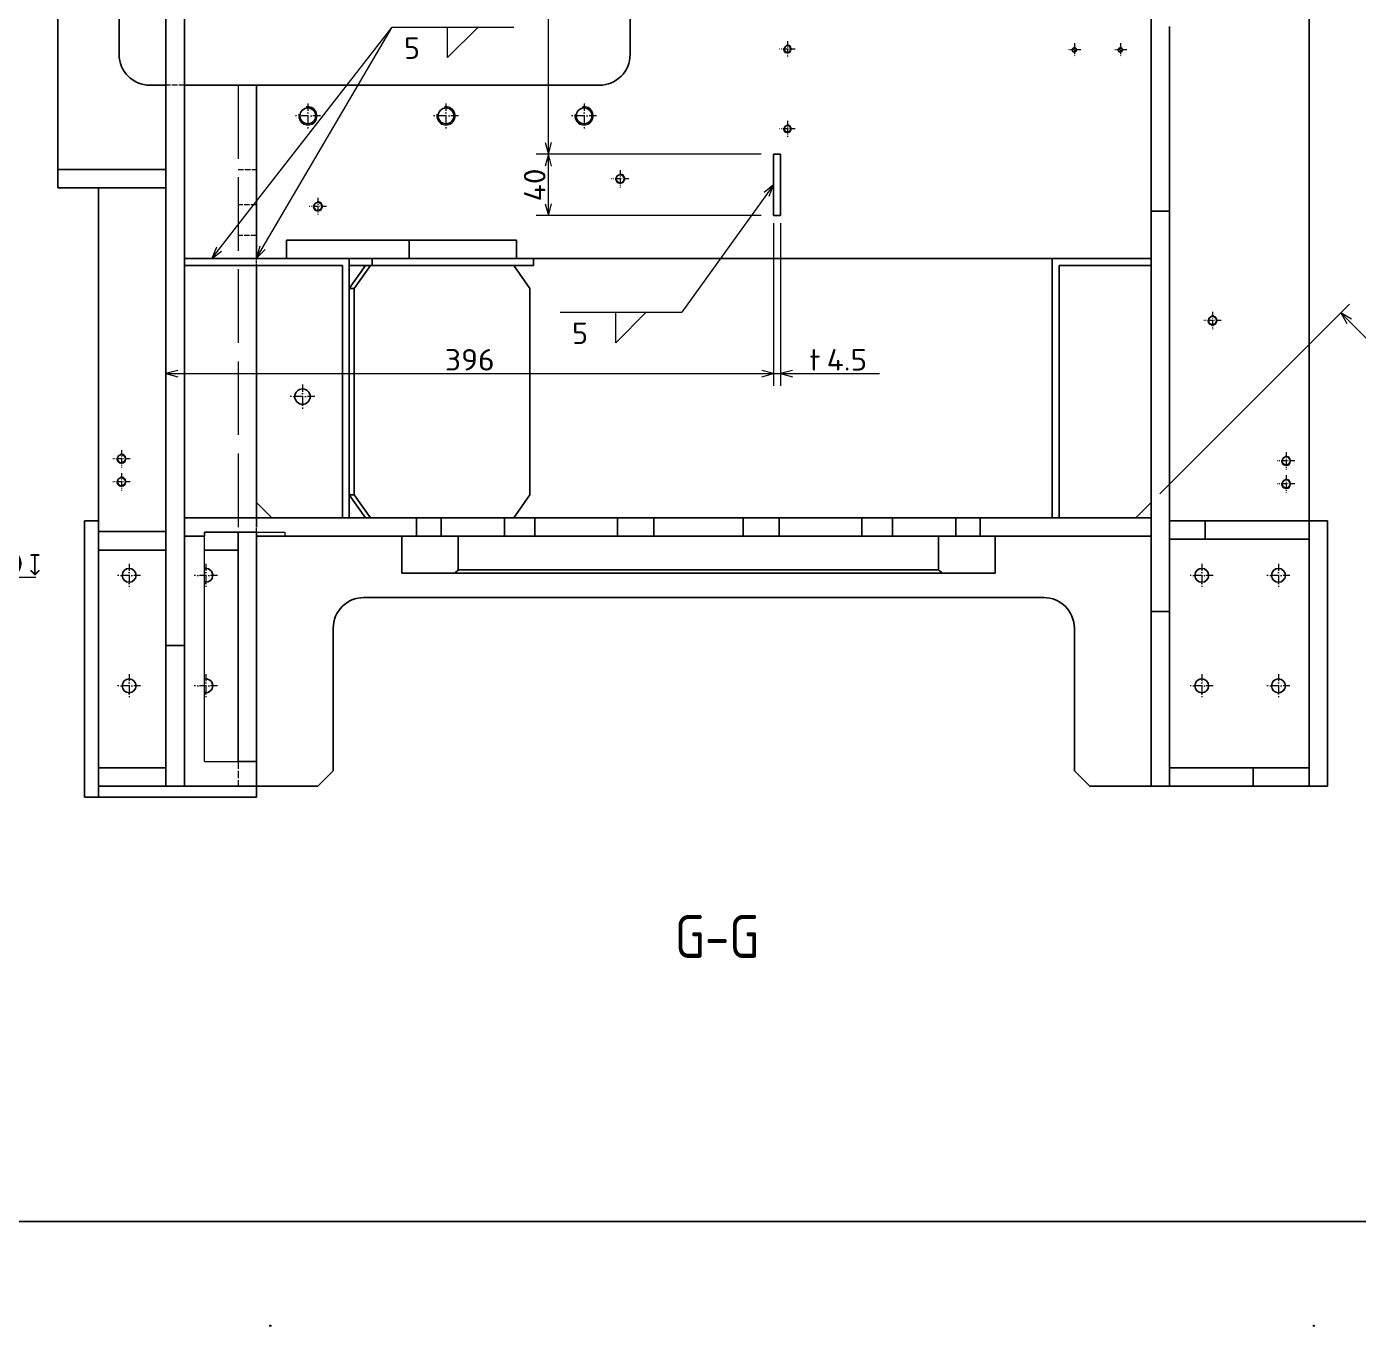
# Model space of a CAD drawing. Extents: x 0 to 1248, y -10 to 833.
# Drawn here: x 510.3 to 727.3, y 7.9 to 219.7 of the extents above; entities that cross this region are included whole.
import ezdxf
from ezdxf.enums import TextEntityAlignment as Align

# ---------------------------------------------------------------- set-up
doc = ezdxf.new("R2010")
doc.units = 0
doc.linetypes.add('DASHDOT', pattern=[18.5, 12, -3, 0.5, -3])
doc.linetypes.add('DASHED', pattern=[15, 12, -3])
doc.layers.get('0').update_dxf_attribs({"lineweight": 13})
doc.styles.add('GDT', font='gdt.shx')
doc.styles.get("Standard").update_dxf_attribs({"font": 'isocp.shx'})
doc.dimstyles.get("Standard").update_dxf_attribs({"dimtxt": 2.5, "dimasz": 2.5, "dimexe": 1.25, "dimexo": 0.625, "dimtad": 1, "dimcen": 2.5, "dimadec": 0, "dimazin": 0, "dimtfac": 1, "dimtmove": 0, "dimatfit": 0, "dimfxl": 1, "dimarcsym": 0})

# ---------------------------------------------------------------- blocks, each defined once
blk = doc.blocks.new('*D287')
at = {"color": 7, "lineweight": 13}
for p, q in [((631.99448, 186.918986), (631.99448, 161.168986)), ((633.11948, 187.668986), (633.11948, 161.168986)), ((626.99448, 163.168986), (649.23007, 163.168986))]:
    blk.add_line(p, q, dxfattribs=at)
for points in [[(630.062629, 162.651349), (631.99448, 163.168986), (630.062629, 163.686623)], [(635.051332, 163.686623), (633.11948, 163.168986), (635.051332, 162.651349)]]:
    blk.add_lwpolyline(points, dxfattribs=at)
for s, width, p, p2 in [('t', 1.092485, (637.828047, 163.668986), (639.648855, 163.668986)), ('4.5', 0.840155, (640.648855, 163.668986), (647.23007, 163.668986))]:
    blk.add_text(s, height=3.5, dxfattribs=dict(at, width=width)).set_placement(p, p2, align=Align.FIT)
blk = doc.blocks.new('*D294')
at = {"color": 7, "lineweight": 13}
for p, q in [((629.99448, 198.918986), (593.317881, 198.918986)), ((595.317881, 188.918986), (595.317881, 198.918986)), ((629.99448, 188.918986), (593.317881, 188.918986))]:
    blk.add_line(p, q, dxfattribs=at)
for points in [[(595.835518, 196.987136), (595.317881, 198.918986), (594.800244, 196.987136)], [(594.800244, 190.850836), (595.317881, 188.918986), (595.835518, 190.850836)]]:
    blk.add_lwpolyline(points, dxfattribs=at)
at = {"color": 7, "lineweight": 13, "width": 0.868247}
blk.add_text('40', height=3.5, rotation=90, dxfattribs=at).set_placement((594.817881, 191.241893), (594.817881, 196.59608), align=Align.FIT)
blk = doc.blocks.new('*D295')
at = {"color": 7, "lineweight": 13}
for p, q in [((631.99448, 187.668986), (631.99448, 161.168986)), ((532.99448, 163.168986), (631.99448, 163.168986))]:
    blk.add_line(p, q, dxfattribs=at)
for points in [[(534.926335, 163.686623), (532.99448, 163.168986), (534.926335, 162.651349)], [(630.062629, 162.651349), (631.99448, 163.168986), (630.062629, 163.686623)]]:
    blk.add_lwpolyline(points, dxfattribs=at)
at = {"color": 7, "lineweight": 13, "width": 0.854609}
blk.add_text('396', height=3.5, dxfattribs=at).set_placement((578.435085, 163.668986), (586.553875, 163.668986), align=Align.FIT)
blk = doc.blocks.new('*D306')
at = {"color": 7, "lineweight": 13}
for p, q in [((595.317881, 198.918986), (595.317881, 291.81898)), ((629.99448, 198.918986), (593.317881, 198.918986))]:
    blk.add_line(p, q, dxfattribs=at)
for points in [[(595.835518, 289.887141), (595.317881, 291.81898), (594.800244, 289.887141)], [(594.800244, 200.850836), (595.317881, 198.918986), (595.835518, 200.850836)]]:
    blk.add_lwpolyline(points, dxfattribs=at)
at = {"color": 7, "lineweight": 13, "width": 0.8352}
blk.add_text('371.6', height=3.5, rotation=90, dxfattribs=at).set_placement((594.817881, 246.740023), (594.817881, 258.850421), align=Align.FIT)
blk = doc.blocks.new('*D405')
at = {"color": 7, "lineweight": 13}
for p, q in [((452.42064, 171.790912), (488.52829, 129.96895)), ((488.52829, 129.96895), (511.795571, 129.96895))]:
    blk.add_line(p, q, dxfattribs=at)
blk.add_lwpolyline([(454.074921, 170.666925), (452.42064, 171.790912), (453.291299, 169.990369)], dxfattribs=at)
for s, width, p, p2 in [('* 2X', 0.843067, (488.895997, 130.46895), (499.293824, 130.46895)), ('10', 0.868247, (504.441376, 130.46895), (509.795563, 130.46895))]:
    blk.add_text(s, height=3.5, dxfattribs=dict(at, width=width)).set_placement(p, p2, align=Align.FIT)
blk.add_text('%%c', height=3.5, dxfattribs=at).set_placement((500.293824, 130.46895))

msp = doc.modelspace()

# ---------------------------------------------------------------- linework, layer by layer
at = {"color": 7, "lineweight": 25}
for p, q in [((532.9945, 118.8335), (532.9945, 314.319)), ((535.9945, 118.8335), (535.9945, 314.319)), ((719.2445, 139.169), (719.2445, 278.569)), ((515.3695, 275.169), (515.3695, 196.419)), ((693.4945, 181.919), (693.4945, 270.569)), ((525.3695, 215.169), (525.3695, 256.419)), ((608.6195, 256.419), (608.6195, 215.169)), ((693.4945, 219.7155), (693.4945, 194.419)), ((696.4945, 219.7155), (696.4945, 194.419)), ((532.9945, 210.169), (530.3695, 210.169)), ((532.9945, 210.169), (532.9945, 95.919)), ((547.7445, 210.169), (535.9945, 210.169)), ((544.7445, 210.169), (547.7445, 210.169)), ((547.7445, 181.919), (547.7445, 210.169)), ((603.6195, 210.169), (547.7445, 210.169)), ((631.9945, 198.919), (631.9945, 198.169)), ((633.1195, 198.919), (631.9945, 198.919)), ((631.9945, 198.169), (631.9945, 189.669)), ((633.1195, 198.919), (633.1195, 198.169)), ((633.1195, 198.169), (633.1195, 189.669)), ((532.9945, 196.419), (515.3695, 196.419)), ((515.3695, 196.419), (515.3695, 193.419)), ((515.3695, 196.419), (532.9945, 196.419)), ((532.9945, 196.419), (532.9945, 193.419)), ((532.9945, 193.419), (515.3695, 193.419)), ((521.9945, 193.419), (521.9945, 139.169)), ((693.4945, 189.6429), (693.4945, 194.419)), ((696.4945, 189.6429), (696.4945, 194.419)), ((631.9945, 189.669), (631.9945, 188.919)), ((633.1195, 188.919), (631.9945, 188.919)), ((633.1195, 189.669), (633.1195, 188.919)), ((696.4945, 189.6429), (693.4945, 189.6429)), ((693.4945, 124.419), (693.4945, 189.6429)), ((696.4945, 124.419), (696.4945, 189.6429)), ((572.6195, 184.919), (552.6195, 184.919)), ((552.6195, 184.919), (552.6195, 181.919)), ((590.1195, 184.919), (572.6195, 184.919)), ((572.6195, 184.919), (572.6195, 181.919)), ((590.1195, 184.919), (590.1195, 181.919)), ((535.9945, 181.919), (535.9945, 180.794)), ((535.9945, 181.919), (562.8695, 181.919)), ((535.9945, 180.794), (561.7445, 180.794)), ((547.7445, 181.919), (552.6195, 181.919)), ((547.7445, 139.669), (547.7445, 180.794)), ((547.7445, 142.169), (547.7445, 180.794)), ((572.6195, 181.919), (552.6195, 181.919)), ((561.7445, 180.794), (561.7445, 139.669)), ((562.8695, 181.919), (562.8695, 139.669)), ((566.6195, 181.919), (562.8695, 181.919)), ((562.8695, 177.044), (565.5211, 180.794)), ((562.8695, 180.794), (566.6195, 180.794)), ((563.665, 177.044), (566.3166, 180.794)), ((566.6195, 181.919), (592.8695, 181.919)), ((566.6195, 181.919), (566.6195, 180.794)), ((566.6195, 180.794), (592.8695, 180.794)), ((590.1195, 181.919), (572.6195, 181.919)), ((589.6512, 180.794), (592.3028, 177.044)), ((590.1195, 181.919), (693.4945, 181.919)), ((592.8695, 181.919), (592.8695, 180.794)), ((677.3695, 181.919), (677.3695, 139.669)), ((693.4945, 181.919), (677.3695, 181.919)), ((693.4945, 180.794), (678.4945, 180.794)), ((678.4945, 180.794), (678.4945, 139.669)), ((693.4945, 180.794), (693.4945, 181.919)), ((693.4945, 142.169), (693.4945, 180.794)), ((562.8695, 177.044), (563.665, 177.044)), ((563.665, 143.419), (563.665, 177.044)), ((592.3028, 177.044), (592.3028, 143.419)), ((556.4945, 159.4116), (556.4945, 159.4264)), ((562.8695, 143.419), (563.665, 143.419)), ((565.5211, 139.669), (562.8695, 143.419)), ((566.3166, 139.669), (563.665, 143.419)), ((589.6512, 139.669), (592.3028, 143.419)), ((550.2445, 139.669), (547.7445, 142.169)), ((690.9945, 139.669), (693.4945, 142.169)), ((693.4945, 139.669), (693.4945, 142.169)), ((521.9945, 139.169), (519.7445, 139.169)), ((519.7445, 139.169), (519.7445, 94.169)), ((521.9945, 139.169), (521.9945, 94.169)), ((535.9945, 139.669), (573.8367, 139.669)), ((535.9945, 136.669), (535.9945, 139.669)), ((550.2445, 139.669), (561.7445, 139.669)), ((561.7445, 139.669), (562.8695, 139.669)), ((562.8695, 139.669), (565.5211, 139.669)), ((565.5211, 139.669), (566.3166, 139.669)), ((566.3166, 139.669), (589.6512, 139.669)), ((573.8367, 139.669), (577.8296, 139.669)), ((573.8367, 139.669), (573.8367, 136.669)), ((577.8296, 139.669), (588.1313, 139.669)), ((577.8296, 139.669), (577.8296, 136.669)), ((588.1312, 139.669), (593.1181, 139.669)), ((588.1313, 139.669), (588.1313, 136.669)), ((589.6512, 139.669), (677.3695, 139.669)), ((593.1181, 139.669), (606.5778, 139.669)), ((593.1181, 139.669), (593.1181, 136.669)), ((606.5777, 139.669), (612.4601, 139.669)), ((606.5778, 139.669), (606.5778, 136.669)), ((612.4601, 139.669), (627.0288, 139.669)), ((612.4601, 139.669), (612.4601, 136.669)), ((627.0288, 139.669), (632.9409, 139.669)), ((627.0288, 139.669), (627.0288, 136.669)), ((632.9112, 139.669), (646.3709, 139.669)), ((632.9112, 139.669), (632.9112, 136.669)), ((646.3709, 139.669), (651.4182, 139.669)), ((646.3709, 139.669), (646.3709, 136.669)), ((651.3577, 139.669), (661.6593, 139.669)), ((651.3577, 139.669), (651.3577, 136.669)), ((661.6593, 139.669), (661.6593, 136.669)), ((661.6593, 139.669), (665.6523, 139.669)), ((665.6523, 139.669), (693.4945, 139.669)), ((665.6523, 139.669), (665.6523, 136.669)), ((677.3695, 139.669), (678.4945, 139.669)), ((678.4945, 139.669), (690.9945, 139.669)), ((693.4945, 136.669), (693.4945, 139.669)), ((696.4945, 139.169), (702.3261, 139.169)), ((702.3261, 139.169), (719.2445, 139.169)), ((702.3261, 139.169), (702.3261, 136.169)), ((722.2445, 139.169), (719.2445, 139.169)), ((719.2445, 139.169), (719.2445, 136.169)), ((722.2445, 139.169), (722.2445, 95.919)), ((532.9945, 137.419), (521.9945, 137.419)), ((521.9945, 137.419), (521.9945, 134.419)), ((532.9945, 137.419), (532.9945, 134.419)), ((539.2898, 136.669), (539.2898, 137.3494)), ((539.2898, 137.3494), (547.7445, 137.3494)), ((544.7445, 137.3494), (544.7445, 99.9775)), ((547.7445, 137.3494), (544.7445, 137.3494)), ((544.7445, 137.3494), (544.7445, 134.419)), ((547.7445, 137.3494), (547.7445, 99.9775)), ((547.7445, 137.3494), (547.7445, 136.669)), ((535.9945, 136.669), (539.2898, 136.669)), ((552.37, 136.669), (547.7445, 136.669)), ((552.37, 136.669), (573.8367, 136.669)), ((571.41, 136.669), (571.41, 130.669)), ((571.41, 136.669), (580.6297, 136.669)), ((573.8367, 136.669), (577.8296, 136.669)), ((577.8296, 136.669), (588.1313, 136.669)), ((580.6297, 136.669), (580.6297, 131.169)), ((580.6297, 136.669), (658.8593, 136.669)), ((588.1313, 136.669), (593.1181, 136.669)), ((593.1181, 136.669), (606.5778, 136.669)), ((606.5778, 136.669), (612.4601, 136.669)), ((612.4601, 136.669), (627.0288, 136.669)), ((627.0288, 136.669), (632.9111, 136.669)), ((632.9112, 136.669), (646.3709, 136.669)), ((646.3709, 136.669), (651.3577, 136.669)), ((651.3577, 136.669), (661.6593, 136.669)), ((658.8593, 136.669), (668.0789, 136.669)), ((658.8593, 136.669), (658.8593, 131.169)), ((661.6593, 136.669), (665.6523, 136.669)), ((665.6523, 136.669), (693.4945, 136.669)), ((668.0789, 136.669), (668.0789, 130.669)), ((693.4945, 95.919), (693.4945, 136.6689)), ((696.4945, 136.169), (702.3261, 136.169)), ((702.3261, 136.169), (719.2445, 136.169)), ((719.2445, 98.919), (719.2445, 136.169)), ((719.2445, 136.169), (719.2445, 98.919)), ((532.9945, 134.419), (521.9945, 134.419)), ((539.2898, 134.419), (544.7445, 134.419)), ((571.41, 130.669), (579.9925, 130.669)), ((579.9925, 130.669), (659.4964, 130.669)), ((580.6297, 131.169), (658.8593, 131.169)), ((659.4964, 130.669), (668.0789, 130.669)), ((565.2445, 126.669), (675.9945, 126.669)), ((696.4945, 124.419), (693.4945, 124.419)), ((693.4945, 121.4901), (693.4945, 124.419)), ((696.4945, 121.4901), (696.4945, 124.419)), ((560.2445, 98.419), (560.2445, 121.669)), ((680.9945, 121.669), (680.9945, 98.419)), ((693.4945, 95.919), (693.4945, 121.4901)), ((696.4945, 95.919), (696.4945, 121.4901)), ((535.9945, 118.8335), (532.9945, 118.8335)), ((532.9945, 118.8335), (532.9945, 95.919)), ((535.9945, 118.8335), (535.9945, 95.919)), ((547.7445, 95.919), (547.7445, 99.9775)), ((532.9945, 98.919), (521.9945, 98.919)), ((521.9945, 98.919), (521.9945, 95.919)), ((532.9945, 98.919), (532.9945, 95.919)), ((557.7445, 95.919), (560.2445, 98.419)), ((683.4945, 95.919), (680.9945, 98.419)), ((696.4945, 98.919), (710.1346, 98.919)), ((710.1346, 98.919), (719.2445, 98.919)), ((710.1346, 98.919), (710.1346, 95.919)), ((719.2445, 98.919), (719.2445, 95.919)), ((532.9945, 95.919), (521.9945, 95.919)), ((532.9945, 95.919), (535.9945, 95.919)), ((535.9945, 95.919), (547.7445, 95.919)), ((547.7445, 94.169), (547.7445, 95.919)), ((547.7445, 95.919), (557.7445, 95.919)), ((683.4945, 95.919), (693.4945, 95.919)), ((693.4945, 95.919), (696.4945, 95.919)), ((696.4945, 95.919), (710.1346, 95.919)), ((710.1346, 95.919), (719.2445, 95.919)), ((722.2445, 95.919), (719.2445, 95.919)), ((521.9945, 94.169), (519.7445, 94.169)), ((521.9945, 94.169), (547.7445, 94.169)), ((40, 25), (1164, 25))]:
    msp.add_line(p, q, dxfattribs=at)
at = {"color": 7, "lineweight": 13}
for p, q in [((540.4627, 181.919), (569.8614, 219.6389)), ((547.7445, 182.005), (569.8614, 219.6389)), ((569.8614, 219.6389), (589.6546, 219.6389)), ((631.9945, 193.9597), (617.0377, 173.169)), ((694.9087, 143.5832), (725.8036, 174.4781)), ((597.2445, 173.169), (617.0377, 173.169)), ((724.3894, 173.0639), (741.071, 156.3823)), ((539.2898, 137.3494), (552.37, 137.3494)), ((539.2898, 137.3494), (539.2898, 136.669)), ((552.37, 137.3494), (552.37, 136.669)), ((539.2898, 99.9775), (539.2898, 136.669)), ((539.2898, 99.9775), (547.7445, 99.9775)), ((547.7445, 99.9775), (544.7445, 99.9775))]:
    msp.add_line(p, q, dxfattribs=at)
at = {"color": 7, "linetype": 'DASHDOT', "lineweight": 13, "ltscale": 0.064375}
for p, q in [((634.2445, 217.3565), (634.2445, 214.7815)), ((635.532, 216.069), (632.957, 216.069)), ((634.2445, 204.3565), (634.2445, 201.7815)), ((635.532, 203.069), (632.957, 203.069))]:
    msp.add_line(p, q, dxfattribs=at)
at = {"color": 7, "linetype": 'DASHDOT', "lineweight": 13, "ltscale": 0.05375}
for p, q in [((680.9945, 216.994), (680.9945, 214.844)), ((688.4945, 216.994), (688.4945, 214.844)), ((682.0695, 215.919), (679.9195, 215.919)), ((689.5695, 215.919), (687.4195, 215.919))]:
    msp.add_line(p, q, dxfattribs=at)
at = {"color": 7, "linetype": 'DASHED', "lineweight": 13, "ltscale": 0.075001}
msp.add_line((535.9945, 210.169), (532.9945, 210.169), dxfattribs=at)
at = {"color": 7, "linetype": 'DASHED', "lineweight": 13}
for p, q in [((544.7445, 210.169), (544.7445, 137.3494)), ((547.7445, 210.169), (547.7445, 137.3494))]:
    msp.add_line(p, q, dxfattribs=at)
at = {"color": 7, "linetype": 'DASHDOT', "lineweight": 13, "ltscale": 0.101875}
for p, q in [((556.1195, 207.2065), (556.1195, 203.1315)), ((578.6195, 207.2065), (578.6195, 203.1315)), ((601.1195, 207.2065), (601.1195, 203.1315)), ((558.157, 205.169), (554.082, 205.169)), ((580.657, 205.169), (576.582, 205.169)), ((603.157, 205.169), (599.082, 205.169))]:
    msp.add_line(p, q, dxfattribs=at)
at = {"color": 7, "linetype": 'DASHED', "lineweight": 13, "ltscale": 0.075}
for p, q in [((544.7445, 196.419), (547.7445, 196.419)), ((547.7445, 190.669), (544.7445, 190.669)), ((547.7445, 185.669), (544.7445, 185.669)), ((532.9945, 95.919), (535.9945, 95.919)), ((544.7445, 95.919), (547.7445, 95.919))]:
    msp.add_line(p, q, dxfattribs=at)
at = {"color": 7, "linetype": 'DASHDOT', "lineweight": 13, "ltscale": 0.07}
for p, q in [((606.9945, 196.319), (606.9945, 193.519)), ((608.3945, 194.919), (605.5945, 194.919)), ((557.7445, 191.819), (557.7445, 189.019)), ((559.1445, 190.419), (556.3445, 190.419)), ((704.8945, 171.819), (702.0945, 171.819)), ((703.4945, 173.219), (703.4945, 170.419)), ((525.7445, 150.694), (525.7445, 147.894)), ((715.4945, 150.344), (715.4945, 147.544)), ((527.1445, 149.294), (524.3445, 149.294)), ((716.8945, 148.944), (714.0945, 148.944)), ((527.1445, 145.544), (524.3445, 145.544)), ((525.7445, 146.944), (525.7445, 144.144)), ((715.4945, 146.594), (715.4945, 143.794)), ((716.8945, 145.194), (714.0945, 145.194))]:
    msp.add_line(p, q, dxfattribs=at)
at = {"color": 7, "linetype": 'DASHED', "lineweight": 13, "ltscale": 0.028126}
msp.add_line((547.7445, 180.794), (547.7445, 181.919), dxfattribs=at)
at = {"color": 7, "linetype": 'DASHDOT', "lineweight": 13, "ltscale": 0.1}
for p, q in [((555.2445, 161.419), (555.2445, 157.419)), ((557.2445, 159.419), (553.2445, 159.419))]:
    msp.add_line(p, q, dxfattribs=at)
at = {"color": 7, "linetype": 'DASHED', "lineweight": 13, "ltscale": 0.057989}
msp.add_line((547.7445, 137.3494), (547.7445, 139.669), dxfattribs=at)
at = {"color": 7, "linetype": 'DASHDOT', "lineweight": 13, "ltscale": 0.09375}
for p, q in [((528.8695, 130.294), (525.1195, 130.294)), ((526.9945, 132.169), (526.9945, 128.419)), ((541.3695, 130.294), (537.6195, 130.294)), ((539.4945, 132.169), (539.4945, 128.419)), ((703.6195, 130.294), (699.8695, 130.294)), ((701.7445, 132.169), (701.7445, 128.419)), ((716.1195, 130.294), (712.3695, 130.294)), ((714.2445, 132.169), (714.2445, 128.419)), ((526.9945, 114.169), (526.9945, 110.419)), ((539.4945, 114.169), (539.4945, 110.419)), ((701.7445, 114.169), (701.7445, 110.419)), ((714.2445, 114.169), (714.2445, 110.419)), ((528.8695, 112.294), (525.1195, 112.294)), ((541.3695, 112.294), (537.6195, 112.294)), ((703.6195, 112.294), (699.8695, 112.294)), ((716.1195, 112.294), (712.3695, 112.294))]:
    msp.add_line(p, q, dxfattribs=at)
at = {"color": 7, "linetype": 'DASHED', "lineweight": 13, "ltscale": 0.101464}
for p, q in [((544.7445, 99.9775), (544.7445, 95.919)), ((547.7445, 99.9775), (547.7445, 95.919))]:
    msp.add_line(p, q, dxfattribs=at)
at = {"color": 7, "lineweight": 13}
for points in [[(578.8819, 219.6389), (583.8539, 219.6389), (578.8819, 214.6669)], [(606.265, 173.169), (611.237, 173.169), (606.265, 168.197)]]:
    msp.add_lwpolyline(points, close=True, dxfattribs=at)
for points in [[(631.2865, 192.0892), (631.9945, 193.9597), (630.4461, 192.6938)], [(541.242, 183.7609), (540.4627, 181.919), (542.0586, 183.1245)], [(548.277, 183.9328), (547.7445, 182.005), (549.1696, 183.4082)], [(726.1215, 172.0639), (724.3894, 173.0639), (725.3894, 171.3319)]]:
    msp.add_lwpolyline(points, dxfattribs=at)
at = {"color": 7, "lineweight": 25}
for centre, radius in [((634.2445, 216.069), 0.5375), ((680.9945, 215.919), 0.325), ((688.4945, 215.919), 0.325), ((556.1195, 205.169), 1.2875), ((578.6195, 205.169), 1.2875), ((601.1195, 205.169), 1.2875), ((634.2445, 203.069), 0.5375), ((606.9945, 194.919), 0.65), ((557.7445, 190.419), 0.65), ((703.4945, 171.819), 0.65), ((555.2445, 159.419), 1.25), ((525.7445, 149.294), 0.65), ((715.4945, 148.944), 0.65), ((525.7445, 145.544), 0.65), ((715.4945, 145.194), 0.65), ((526.9945, 130.294), 1.125), ((701.7445, 130.294), 1.125), ((714.2445, 130.294), 1.125), ((526.9945, 112.294), 1.125), ((701.7445, 112.294), 1.125), ((714.2445, 112.294), 1.125)]:
    msp.add_circle(centre, radius, dxfattribs=at)
at = {"color": 7, "lineweight": 13}
for centre in [(550, 8), (720, 8)]:
    msp.add_circle(centre, 0.1, dxfattribs=at)
at = {"color": 7, "lineweight": 25}
for centre, radius, start, end in [((530.3695, 215.169), 5, 180, 270), ((603.6195, 215.169), 5, 270, 0), ((539.4945, 130.294), 1.125, 270, 100.480012), ((746.1636, -80.4265), 268.6524, 128.03654, 128.209271), ((493.3254, -80.4265), 268.6524, 51.790729, 51.96346), ((701.7445, 130.294), 1.125, 90, 157.5), ((539.4945, 130.294), 1.125, 259.519988, 270), ((565.2445, 121.669), 5, 90, 180), ((675.9945, 121.669), 5, 0, 90), ((539.4945, 112.294), 1.125, 270, 100.480012), ((701.7445, 112.294), 1.125, 90, 157.5), ((539.4945, 112.294), 1.125, 259.519988, 270), ((714.2445, 112.294), 1.125, 270, 337.5)]:
    msp.add_arc(centre, radius, start, end, dxfattribs=at)
at = {"color": 7, "lineweight": 13}
for centre, radius in [((634.2445, 216.069), 0.625), ((680.9945, 215.919), 0.375), ((688.4945, 215.919), 0.375), ((556.1195, 205.169), 1.5), ((578.6195, 205.169), 1.5), ((601.1195, 205.169), 1.5), ((634.2445, 203.069), 0.625), ((606.9945, 194.919), 0.75), ((557.7445, 190.419), 0.75), ((703.4945, 171.819), 0.75), ((525.7445, 149.294), 0.75), ((715.4945, 148.944), 0.75), ((525.7445, 145.544), 0.75), ((715.4945, 145.194), 0.75)]:
    msp.add_arc(centre, radius, 169.999993, 100.000014, dxfattribs=at)

# ---------------------------------------------------------------- texts
for s, height, width, p, p2 in [('5', 3.5, 0.913975, (571.7864, 214.4598), (574.376, 214.4598)), ('5', 3.5, 0.913975, (599.1695, 167.9898), (601.7591, 167.9898)), ('G-G', 7, 0.636213, (615.9022, 67.9313), (629.6868, 67.9313))]:
    msp.add_text(s, height=height, dxfattribs=dict(at, width=width)).set_placement(p, p2, align=Align.FIT)
at = {"color": 7, "lineweight": 13, "style": 'GDT', "width": 0.526012}
msp.add_text('x', height=3.5, dxfattribs=at).set_placement((510.7354, 130.2888), (512.5764, 130.2888), align=Align.FIT)

# ---------------------------------------------------------------- dimensions: what is measured, and where the dimension line sits
at = {"lineweight": 0}
for base, p1, p2, angle, picture, middle, dimtype in [((595.3179, 291.819), (631.9945, 198.919), (592.8179, 291.819), 90, '*D306', (595.3179, 252.7952), 160), ((595.3179, 198.919), (631.9945, 188.919), (631.9945, 198.919), 90, '*D294', (595.3179, 193.919), 161), ((532.9945, 163.169), (631.9945, 189.669), (532.9945, 160.669), 180, '*D295', (582.4945, 163.169), 160)]:
    dim = msp.add_linear_dim(base=base, p1=p1, p2=p2, angle=angle, dimstyle='STANDARD', override={"dimlfac": 4}, dxfattribs=at)
    dim.commit()
    dim.dimension.update_dxf_attribs({"geometry": picture, "text_midpoint": middle, "dimtype": dimtype})
dim = msp.add_linear_dim(base=(631.9945, 163.169), p1=(633.1195, 189.669), p2=(631.9945, 188.919), angle=180, text='t<>', dimstyle='STANDARD', override={"dimlfac": 4}, dxfattribs=at)
dim.commit()
dim.dimension.update_dxf_attribs({"geometry": '*D287', "text_midpoint": (642.5291, 163.169), "dimtype": 160})
dim = msp.add_diameter_dim_2p(p1=(450.7869, 173.6832), p2=(452.4206, 171.7909), text='* 2X<>', dimstyle='STANDARD', override={"dimlfac": 4}, dxfattribs=at)
dim.commit()
dim.dimension.update_dxf_attribs({"geometry": '*D405', "text_midpoint": (492.0351, 125.9072), "dimtype": 163})

doc.saveas('drawing.dxf')
